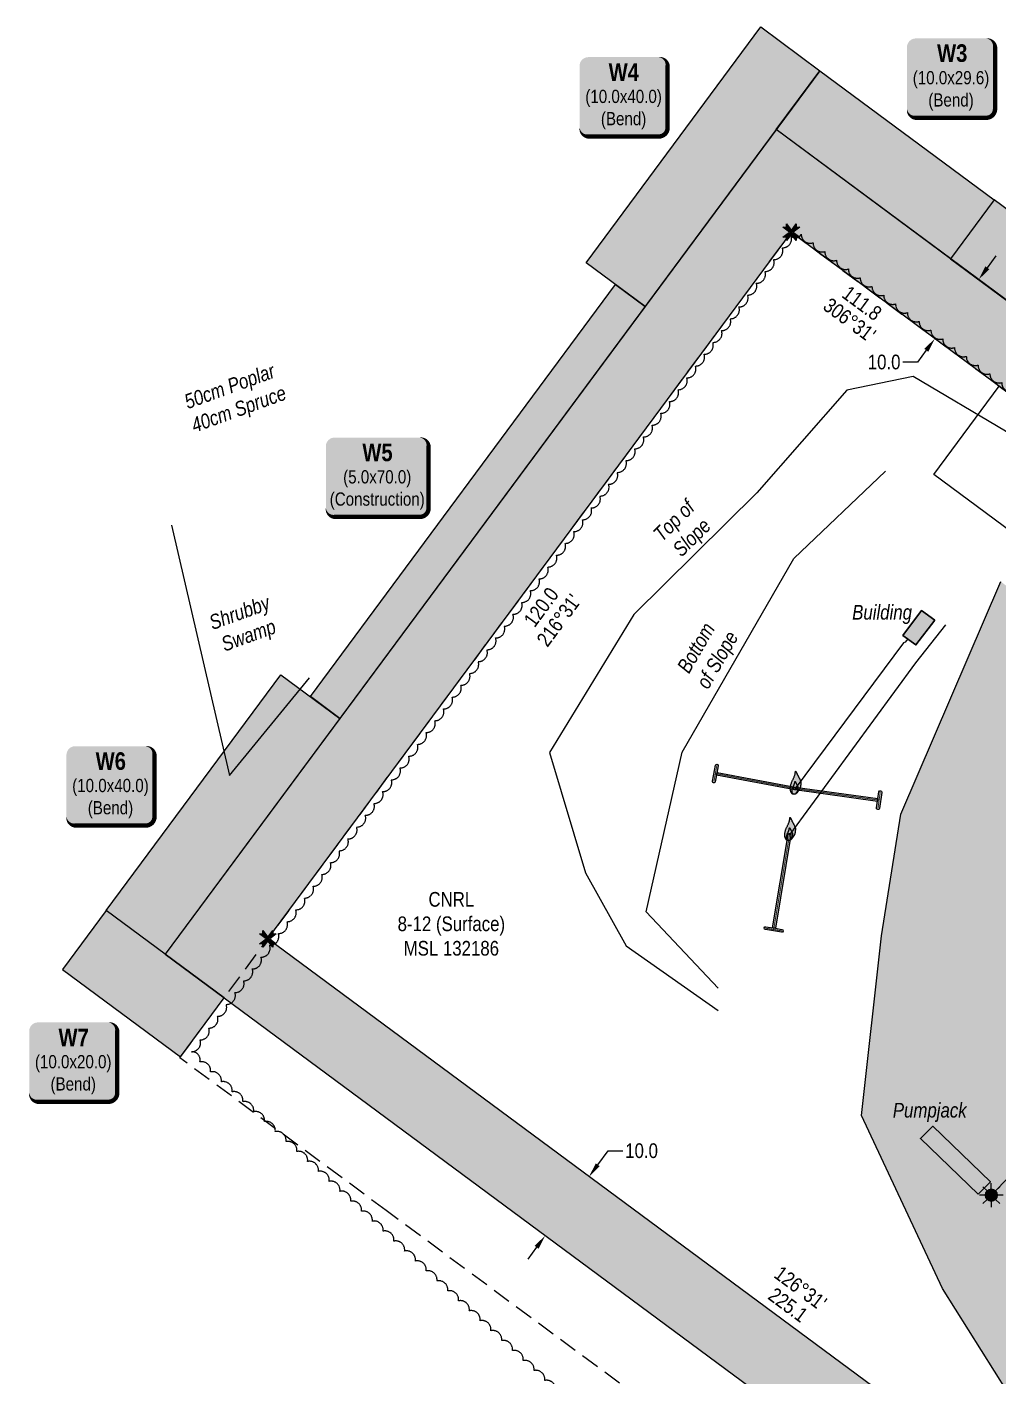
# Model space of a CAD drawing. Extents: x 391873 to 399328, y 6054492 to 6062838.
# Drawn here: x 397729 to 398390, y 6061855 to 6062774 of the extents above; entities that cross this region are included whole.
import ezdxf
from ezdxf.enums import TextEntityAlignment as Align

# ---------------------------------------------------------------- set-up
doc = ezdxf.new("R2010")
doc.units = 0
doc.header["$LTSCALE"] = 5
doc.header["$PDSIZE"] = 0.5
doc.linetypes.add('0', pattern=[1, 1, 0])
doc.linetypes.add('foc-ACCESSROAD', pattern=[3.75, 2.5, -1.25])
doc.layers.get('Defpoints').update_dxf_attribs({"color": 9})
for name, color, linetype, true_color in [('AS-PIPE-AG', 7, 'Continuous', 0x7d00fa), ('AS-STRUCTURE-H', 7, 'Continuous', 0xa8a8a8), ('AS-STRUCTURE-T', 7, 'Continuous', 0x454545), ('P-TEMP-BLUE-H', 7, 'Continuous', 0x99e6ff)]:
    doc.layers.add(name, color=color, linetype=linetype, true_color=true_color)
for name, color, linetype in [('AS-ROADS', 254, 'Continuous'), ('AS-SYMBOL', 7, 'Continuous'), ('C-RW', 13, 'Continuous'), ('C-WS', 13, 'foc-ACCESSROAD'), ('C-WS-S', 8, 'Continuous'), ('L-BD1', 253, 'Continuous'), ('L-MON', 1, 'Continuous'), ('P-PROPOSED', 10, 'Continuous'), ('P-PROPOSED-H', 21, 'Continuous'), ('P-TEMP-BLOCKS', 250, 'Continuous'), ('P-TEMP-BLUE', 146, 'Continuous'), ('P-TXT', 4, 'Continuous'), ('T-BUSH', 110, '0'), ('T-BUSH-T', 110, 'Continuous'), ('T-SLOPE', 48, 'Continuous'), ('WETLAND', 143, 'Continuous'), ('WETLAND-T', 146, 'Continuous')]:
    doc.layers.add(name, color=color, linetype=linetype)
doc.layers.add('AS-STRUCTURE', color=7, linetype='Continuous', lineweight=30, true_color=0x595959)
doc.layers.add('C-WS-T', color=13, linetype='Continuous', lineweight=9)
doc.layers.add('T-TEXT', color=48, linetype='Continuous', lineweight=18)
doc.styles.add('80', font='ARIALN.TTF', dxfattribs={"height": 10})
doc.styles.add('80CG', font='ARIALN.TTF', dxfattribs={"height": 10})
doc.styles.add('80L', font='ARIALN.TTF', dxfattribs={"height": 10})
doc.styles.add('BOLD', font='ARIALNB.TTF')
doc.dimstyles.new('Compass 5 000', dxfattribs={"dimscale": 5, "dimtxt": 9, "dimasz": 2, "dimexe": 0.2, "dimexo": 0.0625, "dimgap": 0.5, "dimtad": 0, "dimtih": 1, "dimtoh": 1, "dimzin": 0, "dimdsep": 46, "dimtxsty": '80CG', "dimcen": 0.1, "dimse1": 1, "dimse2": 1, "dimclrd": 256, "dimclrt": 256, "dimaunit": 1, "dimadec": 4, "dimazin": 0, "dimtfac": 0.06, "dimtofl": 0, "dimtmove": 0, "dimatfit": 1, "dimfxl": 0.2, "dimtolj": 1, "dimtzin": 0, "dimlwd": -1, "dimarcsym": 0})

# ---------------------------------------------------------------- blocks, each defined once
blk = doc.blocks.new('*U40')
at = {"true_color": 0x99e6ff}
h = blk.add_hatch(color=141, dxfattribs=at)
edge = h.paths.add_edge_path()
edge.add_line((-24, -35.61), (24, -35.61))
edge.add_arc((24, -29.61), 6, 270, 360)
edge.add_line((30, -29.61), (30, 12.5))
edge.add_arc((24, 12.5), 6, 0, 90)
edge.add_line((24, 18.5), (-24, 18.5))
edge.add_arc((-24, 12.5), 6, 90, 180)
edge.add_line((-30, 12.5), (-30, -29.61))
edge.add_arc((-24, -29.61), 6, 180, 270)
at = {"color": 250, "flags": 128}
blk.add_lwpolyline([(-24, -35.61, 3, 3, 0), (24, -35.61, 3, 3, 0.414214), (30, -29.61, 3, 3, 0), (30, 12.5, 3, 0, 0.414214), (24, 18.5, 0, 0, 0), (-24, 18.5, 0, 0, 0.414214), (-30, 12.5, 0, 0, 0), (-30, -29.61, 0, 3, 0.414214)], format="xyseb", close=True, dxfattribs=at)
at = {"flags": 128}
blk.add_lwpolyline([(-25.03, -20.16, 0, 7.5, 0), (0, 0, 0, 0, 0)], format="xyseb", dxfattribs=at)
at = {"color": 250}
for tag, p, height, style in [('TEMP_AREA_W1_001', (-9.21, 2.24), 12, 'BOLD'), ('ENTER_TEXT_001', (-30.66, -12.78), 9, '80')]:
    blk.add_attdef(tag, p, '', height=height, dxfattribs=dict(at, style=style))
blk = doc.blocks.new('*U41')
at = {"true_color": 0x99e6ff}
h = blk.add_hatch(color=141, dxfattribs=at)
edge = h.paths.add_edge_path()
edge.add_line((-29, -35.61), (29, -35.61))
edge.add_arc((29, -29.61), 6, 270, 360)
edge.add_line((35, -29.61), (35, 12.5))
edge.add_arc((29, 12.5), 6, 0, 90)
edge.add_line((29, 18.5), (-29, 18.5))
edge.add_arc((-29, 12.5), 6, 90, 180)
edge.add_line((-35, 12.5), (-35, -29.61))
edge.add_arc((-29, -29.61), 6, 180, 270)
at = {"color": 250, "flags": 128}
blk.add_lwpolyline([(-29, -35.61, 3, 3, 0), (29, -35.61, 3, 3, 0.414214), (35, -29.61, 3, 3, 0), (35, 12.5, 3, 0, 0.414214), (29, 18.5, 0, 0, 0), (-29, 18.5, 0, 0, 0.414214), (-35, 12.5, 0, 0, 0), (-35, -29.61, 0, 3, 0.414214)], format="xyseb", close=True, dxfattribs=at)
at = {"flags": 128}
blk.add_lwpolyline([(-25.03, -20.16, 0, 7.5, 0), (0, 0, 0, 0, 0)], format="xyseb", dxfattribs=at)
at = {"color": 250}
for tag, p, height, style in [('TEMP_AREA_W1_001', (-9.21, 2.24), 12, 'BOLD'), ('ENTER_TEXT_001', (-30.66, -12.78), 9, '80')]:
    blk.add_attdef(tag, p, '', height=height, dxfattribs=dict(at, style=style))
blk = doc.blocks.new('*D104')
at = {"layer": 'Defpoints', "color": 0, "transparency": 16777216}
for p in [(398082.99, 6062012.41), (398053.22, 6061972.27), (398081.86, 6061951.02)]:
    blk.add_point(p, dxfattribs=at)
at = {"layer": 'P-TXT', "transparency": 16777216}
for p, q in [((398117.59, 6061999.2), (398124.67, 6062008.75)), ((398124.67, 6062008.75), (398134.67, 6062008.75)), ((398075.91, 6061942.99), (398069.95, 6061934.96))]:
    blk.add_line(p, q, dxfattribs=at)
for points in [[(398116.25, 6062000.19), (398118.93, 6061998.21), (398111.64, 6061991.17)], [(398074.57, 6061943.98), (398077.25, 6061942), (398081.86, 6061951.02)]]:
    blk.add_solid(points, dxfattribs=at)
at = {"layer": 'P-TXT', "transparency": 16777216, "insert": (398147.42, 6062008.75), "char_height": 10, "attachment_point": 5, "style": '80CG'}
blk.add_mtext('\\A1;10.0', dxfattribs=at)
blk = doc.blocks.new('*U108')
h = blk.add_hatch(color=255)
h.dxf.hatch_style = 1
edge = h.paths.add_edge_path()
edge.add_arc((0.2, 1.08), 0.2, -10.6608, 169.3392, ccw=False)
edge.add_line((0.4, 1.04), (0.16, -0.23))
edge.add_line((0.16, -0.23), (-0.01, -1.12))
edge.add_arc((-0.2, -1.08), 0.2, 169.3392, 349.3392, ccw=False)
edge.add_line((-0.4, -1.04), (0.01, 1.12))
h = blk.add_hatch(color=255)
h.dxf.hatch_style = 1
edge = h.paths.add_edge_path()
edge.add_arc((10.86, -2.04), 0.2, -100.6608, 79.3392, ccw=False)
edge.add_line((10.82, -2.24), (0.16, -0.23))
edge.add_line((0.16, -0.23), (0.23, 0.16))
edge.add_line((0.23, 0.16), (10.89, -1.85))
at = {"color": 255}
blk.add_lwpolyline([(0.01, 1.12, -1), (0.4, 1.04), (0.16, -0.23), (-0.01, -1.12, -1), (-0.4, -1.04)], format="xyb", close=True, dxfattribs=at)
at = {"color": 72, "const_width": 0.1, "flags": 128}
for points in [[(0.2, 1.08), (-0.2, -1.08)], [(10.86, -2.04), (0, 0)]]:
    blk.add_lwpolyline(points, dxfattribs=at)
at = {"color": 255, "flags": 128}
blk.add_lwpolyline([(10.89, -1.85, -1), (10.82, -2.24), (0.16, -0.23), (0.23, 0.16)], format="xyb", close=True, dxfattribs=at)
blk = doc.blocks.new('*U109')
h = blk.add_hatch(color=255)
h.dxf.hatch_style = 1
edge = h.paths.add_edge_path()
edge.add_arc((2.16, 12.91), 0.2, -9.5113, 170.4887, ccw=False)
edge.add_line((2.36, 12.88), (0.23, 0.16))
edge.add_line((0.23, 0.16), (-0.16, 0.23))
edge.add_line((-0.16, 0.23), (1.97, 12.94))
h = blk.add_hatch(color=255)
h.dxf.hatch_style = 1
edge = h.paths.add_edge_path()
edge.add_arc((-1.08, 0.18), 0.2, 80.4887, 260.4887, ccw=False)
edge.add_line((-1.05, 0.38), (0.23, 0.16))
edge.add_line((0.23, 0.16), (1.12, 0.02))
edge.add_arc((1.08, -0.18), 0.2, -99.5113, 80.4887, ccw=False)
edge.add_line((1.05, -0.38), (-1.12, -0.02))
at = {"color": 255, "flags": 128}
blk.add_lwpolyline([(1.97, 12.94, -1), (2.36, 12.88), (0.23, 0.16), (-0.16, 0.23)], format="xyb", close=True, dxfattribs=at)
at = {"color": 72, "const_width": 0.1, "flags": 128}
for points in [[(2.16, 12.91), (0, 0)], [(-1.08, 0.18), (1.08, -0.18)]]:
    blk.add_lwpolyline(points, dxfattribs=at)
at = {"color": 255}
blk.add_lwpolyline([(-1.12, -0.02, -1), (-1.05, 0.38), (0.23, 0.16), (1.12, 0.02, -1), (1.05, -0.38)], format="xyb", close=True, dxfattribs=at)
blk = doc.blocks.new('*U107')
h = blk.add_hatch(color=255)
h.dxf.hatch_style = 1
edge = h.paths.add_edge_path()
edge.add_arc((-11.46, 1.58), 0.2, 82.1299, 262.1299, ccw=False)
edge.add_line((-11.43, 1.78), (-0.17, 0.23))
edge.add_line((-0.17, 0.23), (-0.23, -0.17))
edge.add_line((-0.23, -0.17), (-11.48, 1.39))
h = blk.add_hatch(color=255)
h.dxf.hatch_style = 1
edge = h.paths.add_edge_path()
edge.add_arc((-0.15, -1.09), 0.2, 172.1299, 352.1299, ccw=False)
edge.add_line((-0.35, -1.06), (-0.17, 0.23))
edge.add_line((-0.17, 0.23), (-0.05, 1.12))
edge.add_arc((0.15, 1.09), 0.2, -7.8701, 172.1299, ccw=False)
edge.add_line((0.35, 1.06), (0.05, -1.12))
at = {"color": 255, "flags": 128}
blk.add_lwpolyline([(-11.48, 1.39, -1), (-11.43, 1.78), (-0.17, 0.23), (-0.23, -0.17)], format="xyb", close=True, dxfattribs=at)
at = {"color": 72, "const_width": 0.1, "flags": 128}
for points in [[(-11.46, 1.58), (0, 0)], [(-0.15, -1.09), (0.15, 1.09)]]:
    blk.add_lwpolyline(points, dxfattribs=at)
at = {"color": 255}
blk.add_lwpolyline([(0.05, -1.12, -1), (-0.35, -1.06), (-0.17, 0.23), (-0.05, 1.12, -1), (0.35, 1.06)], format="xyb", close=True, dxfattribs=at)
blk = doc.blocks.new('FLARE')
h = blk.add_hatch(color=255)
h.dxf.hatch_style = 1
h.paths.add_polyline_path([(0.16, 2.41, 0.114147), (0.13, 2.43), (0.11, 2.44, 0.261551), (0.01, 2.42), (0, 2.41, 0.131268), (-0.03, 2.37), (-0.04, 2.35, 0.041497), (-0.05, 2.33), (-0.05, 2.29, 0.015174), (-0.05, 2.29), (-0.06, 2.24, 0.004376), (-0.06, 2.24), (-0.07, 2.18), (-0.08, 2.11), (-0.09, 2.05), (-0.1, 1.98), (-0.12, 1.91), (-0.14, 1.83), (-0.17, 1.76), (-0.19, 1.68), (-0.22, 1.61), (-0.26, 1.53), (-0.29, 1.46), (-0.32, 1.39), (-0.36, 1.32), (-0.39, 1.25, 0.000505), (-0.39, 1.25), (-0.43, 1.18, 0.002398), (-0.43, 1.18), (-0.46, 1.1, 0.004177), (-0.46, 1.1), (-0.5, 1.03, 0.005735), (-0.5, 1.03), (-0.53, 0.95, 0.006994), (-0.53, 0.95), (-0.56, 0.87, 0.00791), (-0.57, 0.87), (-0.6, 0.78, 0.008323), (-0.6, 0.78), (-0.63, 0.69, 0.008095), (-0.63, 0.68), (-0.66, 0.59, 0.008067), (-0.66, 0.59), (-0.68, 0.49, 0.008387), (-0.68, 0.49), (-0.7, 0.39, 0.009056), (-0.71, 0.38), (-0.72, 0.28, 0.010123), (-0.72, 0.28), (-0.74, 0.18, 0.011689), (-0.74, 0.18), (-0.75, 0.08, 0.013925), (-0.75, 0.08), (-0.75, -0.02, 0.016488), (-0.75, -0.02), (-0.75, -0.11, 0.017255), (-0.75, -0.12), (-0.74, -0.2, 0.01735), (-0.74, -0.2), (-0.73, -0.28, 0.017311), (-0.73, -0.29), (-0.71, -0.36, 0.01715), (-0.71, -0.36), (-0.69, -0.43, 0.016886), (-0.69, -0.44), (-0.66, -0.5, 0.016546), (-0.66, -0.5), (-0.63, -0.56, 0.016164), (-0.63, -0.56), (-0.6, -0.61, 0.016329), (-0.6, -0.62), (-0.57, -0.66, 0.018828), (-0.57, -0.67), (-0.54, -0.71, 0.022087), (-0.53, -0.71), (-0.5, -0.75, 0.025345), (-0.49, -0.76), (-0.46, -0.78, 0.028234), (-0.45, -0.79), (-0.42, -0.82, 0.030298), (-0.41, -0.82), (-0.37, -0.84, 0.031129), (-0.36, -0.85), (-0.32, -0.86, 0.030544), (-0.31, -0.87), (-0.27, -0.88, 0.028465), (-0.26, -0.88), (-0.22, -0.89, 0.025311), (-0.21, -0.89), (-0.16, -0.89, 0.02283), (-0.15, -0.89), (-0.11, -0.89, 0.021226), (-0.1, -0.89), (-0.05, -0.88, 0.020401), (-0.04, -0.88), (0, -0.87, 0.020299), (0.01, -0.87), (0.05, -0.85, 0.020911), (0.06, -0.85), (0.11, -0.83, 0.022277), (0.11, -0.83), (0.15, -0.81, 0.023712), (0.16, -0.8), (0.2, -0.78, 0.022408), (0.21, -0.78), (0.24, -0.75, 0.01993), (0.25, -0.74), (0.28, -0.72, 0.017146), (0.28, -0.71), (0.31, -0.68, 0.014211), (0.32, -0.68), (0.35, -0.64, 0.011221), (0.35, -0.64), (0.37, -0.61, 0.008212), (0.38, -0.61), (0.4, -0.57, 0.005172), (0.4, -0.57), (0.42, -0.54, 0.002523), (0.43, -0.54), (0.45, -0.5, 0.001671), (0.45, -0.5), (0.47, -0.47, 0.001229), (0.47, -0.47), (0.49, -0.44, 0.00075), (0.49, -0.44), (0.51, -0.41, 0.00026), (0.51, -0.41), (0.54, -0.37), (0.56, -0.34), (0.58, -0.3), (0.61, -0.27), (0.63, -0.23, 0.001311), (0.63, -0.23), (0.66, -0.19, 0.003726), (0.66, -0.19), (0.69, -0.15, 0.006065), (0.69, -0.14), (0.72, -0.1, 0.008452), (0.72, -0.1), (0.74, -0.05, 0.010991), (0.75, -0.05), (0.77, 0, 0.013767), (0.77, 0), (0.79, 0.05, 0.016839), (0.8, 0.05), (0.81, 0.1, 0.019104), (0.82, 0.11), (0.83, 0.15, 0.016987), (0.83, 0.16), (0.84, 0.21, 0.013636), (0.84, 0.21), (0.85, 0.26, 0.010244), (0.85, 0.27), (0.86, 0.31, 0.006846), (0.86, 0.32), (0.86, 0.37, 0.003419), (0.86, 0.37), (0.86, 0.41), (0.87, 0.46), (0.87, 0.5), (0.88, 0.54), (0.88, 0.59), (0.89, 0.63, 0.001278), (0.89, 0.63), (0.89, 0.67, 0.004735), (0.89, 0.67), (0.9, 0.71, 0.008354), (0.9, 0.72), (0.9, 0.76, 0.012059), (0.9, 0.76), (0.9, 0.8, 0.015712), (0.9, 0.81), (0.9, 0.85, 0.018457), (0.9, 0.85), (0.9, 0.89, 0.018102), (0.9, 0.9), (0.89, 0.94, 0.016533), (0.89, 0.95), (0.88, 0.99, 0.014576), (0.88, 0.99), (0.87, 1.03, 0.012435), (0.86, 1.04), (0.85, 1.08, 0.010283), (0.85, 1.09), (0.83, 1.13, 0.00824), (0.83, 1.13), (0.81, 1.18, 0.00638), (0.81, 1.18), (0.78, 1.23, 0.004735), (0.78, 1.23), (0.76, 1.29, 0.003388), (0.75, 1.29), (0.73, 1.34, 0.002345), (0.73, 1.34), (0.7, 1.4, 0.001492), (0.7, 1.4), (0.67, 1.46, 0.000746), (0.67, 1.46), (0.63, 1.51), (0.6, 1.57), (0.57, 1.62), (0.55, 1.68), (0.52, 1.73), (0.49, 1.78), (0.47, 1.83), (0.45, 1.87), (0.42, 1.92), (0.4, 1.97), (0.38, 2.02), (0.35, 2.08, 0.000332), (0.35, 2.08), (0.33, 2.13, 0.001849), (0.33, 2.13), (0.3, 2.19, 0.0038), (0.3, 2.19), (0.27, 2.24, 0.006473), (0.27, 2.24), (0.25, 2.29, 0.010865), (0.24, 2.3), (0.22, 2.34, 0.019524), (0.22, 2.34), (0.19, 2.38, 0.041077), (0.18, 2.39)])
at = {"color": 13, "flags": 128}
for points in [[(0.11, -0.72), (0.07, -0.74), (0.03, -0.76), (-0.02, -0.77), (-0.07, -0.78), (-0.11, -0.79), (-0.16, -0.79), (-0.2, -0.79), (-0.25, -0.78), (-0.29, -0.77), (-0.32, -0.76), (-0.36, -0.74), (-0.4, -0.71), (-0.43, -0.68), (-0.46, -0.65), (-0.49, -0.61), (-0.52, -0.56), (-0.54, -0.51), (-0.57, -0.46), (-0.59, -0.4), (-0.61, -0.33), (-0.63, -0.26), (-0.64, -0.19), (-0.65, -0.11), (-0.65, -0.02), (-0.65, 0.07), (-0.64, 0.17), (-0.63, 0.27), (-0.61, 0.36), (-0.58, 0.46), (-0.56, 0.56), (-0.53, 0.66), (-0.5, 0.75), (-0.47, 0.83), (-0.44, 0.91), (-0.41, 0.99), (-0.37, 1.06), (-0.34, 1.13), (-0.3, 1.2), (-0.27, 1.27), (-0.23, 1.34), (-0.2, 1.42), (-0.16, 1.49), (-0.13, 1.57), (-0.1, 1.65), (-0.07, 1.73), (-0.04, 1.8), (-0.02, 1.88), (0, 1.96), (0.01, 2.03), (0.02, 2.1), (0.03, 2.17), (0.04, 2.22), (0.05, 2.27), (0.05, 2.31), (0.06, 2.34), (0.08, 2.35), (0.09, 2.34), (0.11, 2.32), (0.13, 2.29), (0.16, 2.25), (0.18, 2.2), (0.21, 2.14), (0.24, 2.09), (0.26, 2.03), (0.29, 1.98), (0.31, 1.93), (0.33, 1.88), (0.36, 1.83), (0.38, 1.78), (0.41, 1.73), (0.43, 1.68), (0.46, 1.63), (0.49, 1.58), (0.52, 1.52), (0.55, 1.47), (0.58, 1.41), (0.61, 1.35), (0.64, 1.3), (0.67, 1.24), (0.69, 1.19), (0.72, 1.14), (0.74, 1.09), (0.75, 1.05), (0.77, 1), (0.78, 0.96), (0.79, 0.92), (0.8, 0.88), (0.8, 0.84), (0.8, 0.8), (0.8, 0.76), (0.8, 0.72), (0.79, 0.68), (0.79, 0.64), (0.78, 0.6), (0.78, 0.56), (0.77, 0.51), (0.77, 0.47), (0.76, 0.42), (0.76, 0.37), (0.76, 0.33), (0.75, 0.28), (0.74, 0.23), (0.73, 0.18), (0.72, 0.13), (0.7, 0.09), (0.68, 0.04), (0.66, 0), (0.63, -0.05), (0.61, -0.09), (0.58, -0.13), (0.55, -0.17), (0.53, -0.21), (0.5, -0.25), (0.48, -0.28), (0.45, -0.32), (0.43, -0.35), (0.41, -0.38), (0.39, -0.42), (0.37, -0.45), (0.34, -0.48), (0.32, -0.51), (0.3, -0.55), (0.27, -0.58), (0.24, -0.61), (0.21, -0.64), (0.18, -0.67), (0.15, -0.7)], [(0.02, -0.75), (-0.01, -0.76), (-0.03, -0.77), (-0.05, -0.78), (-0.08, -0.78), (-0.11, -0.79), (-0.13, -0.79), (-0.16, -0.79), (-0.18, -0.78), (-0.2, -0.78), (-0.23, -0.77), (-0.25, -0.76), (-0.26, -0.74), (-0.28, -0.73), (-0.3, -0.71), (-0.32, -0.69), (-0.33, -0.66), (-0.35, -0.63), (-0.36, -0.6), (-0.37, -0.57), (-0.39, -0.53), (-0.4, -0.49), (-0.4, -0.45), (-0.41, -0.41), (-0.41, -0.36), (-0.41, -0.31), (-0.4, -0.25), (-0.39, -0.2), (-0.38, -0.14), (-0.37, -0.09), (-0.36, -0.03), (-0.34, 0.02), (-0.32, 0.07), (-0.31, 0.12), (-0.29, 0.16), (-0.27, 0.21), (-0.25, 0.25), (-0.23, 0.29), (-0.21, 0.33), (-0.19, 0.37), (-0.17, 0.41), (-0.15, 0.45), (-0.14, 0.49), (-0.12, 0.53), (-0.1, 0.58), (-0.08, 0.62), (-0.07, 0.66), (-0.06, 0.71), (-0.05, 0.75), (-0.04, 0.79), (-0.03, 0.83), (-0.03, 0.87), (-0.02, 0.9), (-0.02, 0.93), (-0.01, 0.95), (-0.01, 0.96), (0, 0.97), (0.01, 0.96), (0.02, 0.95), (0.03, 0.94), (0.04, 0.91), (0.06, 0.88), (0.07, 0.86), (0.09, 0.82), (0.1, 0.79), (0.12, 0.76), (0.13, 0.74), (0.14, 0.71), (0.16, 0.68), (0.17, 0.65), (0.18, 0.63), (0.2, 0.6), (0.21, 0.57), (0.23, 0.54), (0.25, 0.51), (0.26, 0.47), (0.28, 0.44), (0.3, 0.41), (0.31, 0.38), (0.33, 0.35), (0.34, 0.32), (0.36, 0.29), (0.37, 0.27), (0.38, 0.24), (0.39, 0.22), (0.39, 0.19), (0.4, 0.17), (0.4, 0.15), (0.41, 0.13), (0.41, 0.1), (0.41, 0.08), (0.4, 0.06), (0.4, 0.04), (0.4, 0.01), (0.39, -0.01), (0.39, -0.03), (0.39, -0.06), (0.39, -0.08), (0.38, -0.11), (0.38, -0.14), (0.38, -0.16), (0.38, -0.19), (0.37, -0.22), (0.37, -0.24), (0.36, -0.27), (0.35, -0.3), (0.34, -0.32), (0.32, -0.35), (0.31, -0.37), (0.3, -0.4), (0.28, -0.42), (0.27, -0.44), (0.25, -0.46), (0.24, -0.48), (0.22, -0.5), (0.21, -0.52), (0.2, -0.54), (0.19, -0.56), (0.17, -0.58), (0.16, -0.6), (0.15, -0.61), (0.14, -0.63), (0.12, -0.65), (0.11, -0.67), (0.09, -0.69), (0.08, -0.7), (0.06, -0.72), (0.04, -0.74)]]:
    blk.add_lwpolyline(points, close=True, dxfattribs=at)
blk = doc.blocks.new('GAS')
h = blk.add_hatch(color=255)
h.dxf.hatch_style = 1
edge = h.paths.add_edge_path()
edge.add_arc((0, 0), 0.9, 0, 360)
for p, q in [((-0.81, 0), (-1.62, 0)), ((-0.57, 0.57), (-1.14, 1.14)), ((0, 0.81), (0, 1.62)), ((0.57, 0.57), (1.14, 1.14)), ((1.62, 0), (0.81, 0)), ((-0.57, -0.57), (-1.14, -1.14)), ((0, -0.81), (0, -1.62)), ((1.14, -1.14), (0.57, -0.57))]:
    blk.add_line(p, q)
blk.add_circle((0, 0), 0.8)
blk = doc.blocks.new('TEMP')
h = blk.add_hatch(color=255)
h.dxf.hatch_style = 1
h.paths.add_polyline_path([(0, 0.25), (-0.67, 1.15), (-0.67, 0.67), (-1.15, 0.67), (-0.25, 0), (-1.15, -0.67), (-0.67, -0.67), (-0.67, -1.15), (0, -0.25), (0.67, -1.15), (0.67, -0.67), (1.15, -0.67), (0.25, 0), (1.15, 0.67), (0.67, 0.67), (0.67, 1.15)])
h.paths.add_polyline_path([(0.57, 0.85), (0.57, 0.57), (0.85, 0.57), (0.08, 0), (0.85, -0.57), (0.57, -0.57), (0.57, -0.85), (0, -0.08), (-0.57, -0.85), (-0.57, -0.57), (-0.85, -0.57), (-0.08, 0), (-0.85, 0.57), (-0.57, 0.57), (-0.57, 0.85), (0, 0.08)], flags=16)
h = blk.add_hatch(color=1)
h.dxf.hatch_style = 1
h.paths.add_polyline_path([(0, 0.08), (-0.57, 0.85), (-0.57, 0.57), (-0.85, 0.57), (-0.08, 0), (-0.85, -0.57), (-0.57, -0.57), (-0.57, -0.85), (0, -0.08), (0.57, -0.85), (0.57, -0.57), (0.85, -0.57), (0.08, 0), (0.85, 0.57), (0.57, 0.57), (0.57, 0.85)])
at = {"color": 1}
for p, q in [((-0.08, 0), (0.08, 0)), ((0, 0.08), (0, -0.08))]:
    blk.add_line(p, q, dxfattribs=at)
at = {"color": 255, "flags": 128}
blk.add_lwpolyline([(-0.25, 0), (-1.15, 0.67), (-0.67, 0.67), (-0.67, 1.15), (0, 0.25), (0.67, 1.15), (0.67, 0.67), (1.15, 0.67), (0.25, 0), (1.15, -0.67), (0.67, -0.67), (0.67, -1.15), (0, -0.25), (-0.67, -1.15), (-0.67, -0.67), (-1.15, -0.67)], close=True, dxfattribs=at)
at = {"color": 1, "flags": 128}
blk.add_lwpolyline([(-0.08, 0), (-0.85, 0.57), (-0.57, 0.57), (-0.57, 0.85), (0, 0.08), (0.57, 0.85), (0.57, 0.57), (0.85, 0.57), (0.08, 0), (0.85, -0.57), (0.57, -0.57), (0.57, -0.85), (0, -0.08), (-0.57, -0.85), (-0.57, -0.57), (-0.85, -0.57)], close=True, dxfattribs=at)
blk = doc.blocks.new('*D119')
at = {"layer": 'Defpoints', "color": 0, "transparency": 16777216}
for p in [(398383.57, 6062597.51), (398347.26, 6062562.23), (398353.84, 6062557.36)]:
    blk.add_point(p, dxfattribs=at)
at = {"layer": 'P-TXT', "transparency": 16777216}
for p, q in [((398382.94, 6062610.42), (398388.9, 6062618.45)), ((398341.31, 6062554.19), (398335.36, 6062546.15)), ((398335.36, 6062546.15), (398325.36, 6062546.15))]:
    blk.add_line(p, q, dxfattribs=at)
for points in [[(398381.6, 6062611.41), (398384.28, 6062609.42), (398376.99, 6062602.38)], [(398339.97, 6062555.18), (398342.65, 6062553.2), (398347.26, 6062562.23)]]:
    blk.add_solid(points, dxfattribs=at)
at = {"layer": 'P-TXT', "transparency": 16777216, "insert": (398312.61, 6062546.15), "char_height": 10, "attachment_point": 5, "style": '80CG'}
blk.add_mtext('\\A1;10.0', dxfattribs=at)

msp = doc.modelspace()

# ---------------------------------------------------------------- hatches: boundary and pattern name
at = {"layer": 'AS-ROADS'}
h = msp.add_hatch(color=256, dxfattribs=at)
h.dxf.hatch_style = 1
h.paths.add_polyline_path([(398418.718, 6061794.834), (398396.743, 6061844.504), (398352.413, 6061915.019), (398297.233, 6062032.889), (398310.843, 6062155.119), (398324.038, 6062238.059), (398392.133, 6062396.549), (398457.393, 6062345.994), (398517.548, 6062294.974), (398500.243, 6062268.644), (398513.298, 6062259.859), (398538.638, 6062296.829), (398571.418, 6062272.989), (398550.478, 6062248.499), (398601.278, 6062188.744), (398636.758, 6062227.069), (398657.078, 6062211.104), (398637.993, 6062183.869), (398666.898, 6062163.384), (398650.468, 6062136.834), (398665.123, 6062127.864), (398692.178, 6062163.949), (398708.713, 6062155.499), (398734.123, 6062183.539), (398787.788, 6062141.164), (398771.238, 6062127.634), (398762.828, 6062099.359), (398732.882, 6062085.719), (398720.251, 6062074.097), (398712.945, 6062021.089), (398748.882, 6061956.127), (398675.928, 6061965.009), (398576.673, 6061899.754), (398488.753, 6061846.624), (398482.928, 6061802.954), (398478.759, 6061735.896), (398447.874, 6061753.99)])
at = {"layer": 'AS-STRUCTURE-H'}
h = msp.add_hatch(color=256, dxfattribs=at)
h.dxf.hatch_style = 1
h.paths.add_polyline_path([(398347.068, 6062370.219), (398337.998, 6062376.889), (398325.363, 6062359.934), (398334.243, 6062353.434)])
h = msp.add_hatch(color=256, dxfattribs=at)
h.dxf.hatch_style = 1
h.paths.add_polyline_path([(398376.608, 6061979.074), (398337.383, 6062017.049), (398345.818, 6062025.514), (398385.008, 6061987.609)])
at = {"layer": 'P-PROPOSED-H'}
h = msp.add_hatch(color=256, dxfattribs=at)
h.dxf.hatch_style = 1
h.paths.add_polyline_path([(398183.706, 6060782.295), (398243.917, 6060737.626), (398797.263, 6061483.509), (397892.901, 6062153.142), (398249.439, 6062634.659), (398698.397, 6062302.229), (398728.17, 6062342.374), (398239.013, 6062704.569), (397822.99, 6062142.716), (398707.232, 6061487.982), (398433.43, 6061118.911), (398438.612, 6061083.952), (398319.539, 6060923.448), (398284.573, 6060918.258)])
at = {"layer": 'P-TEMP-BLUE-H'}
h = msp.add_hatch(color=256, dxfattribs=at)
h.dxf.hatch_style = 1
h.paths.add_polyline_path([(398149.776, 6062584.052), (398109.63, 6062613.823), (398228.598, 6062774.494), (398268.744, 6062744.722)])
h = msp.add_hatch(color=256, dxfattribs=at)
h.dxf.hatch_style = 1
h.paths.add_polyline_path([(398268.744, 6062744.722), (398387.548, 6062656.755), (398357.776, 6062616.609), (398239.002, 6062704.555)])
h = msp.add_hatch(color=256, dxfattribs=at)
h.dxf.hatch_style = 1
h.paths.add_polyline_path([(398357.776, 6062616.609), (398527.841, 6062490.685), (398537.837, 6062545.474), (398387.548, 6062656.755)])
h = msp.add_hatch(color=256, dxfattribs=at)
h.dxf.hatch_style = 1
h.paths.add_polyline_path([(397921.881, 6062318.266), (398129.703, 6062598.937), (398149.776, 6062584.052), (397941.965, 6062303.395)])
h = msp.add_hatch(color=256, dxfattribs=at)
h.dxf.hatch_style = 1
h.paths.add_polyline_path([(397822.99, 6062142.716), (397782.833, 6062172.473), (397901.797, 6062333.138), (397941.965, 6062303.395)])
h = msp.add_hatch(color=256, dxfattribs=at)
h.dxf.hatch_style = 1
h.paths.add_polyline_path([(397863.148, 6062112.959), (397782.833, 6062172.473), (397753.091, 6062132.305), (397833.405, 6062072.791)])

# ---------------------------------------------------------------- linework, layer by layer
at = {"layer": 'AS-PIPE-AG', "flags": 128}
msp.add_lwpolyline([(398354.383, 6062367.099), (398333.973, 6062341.319), (398248.198, 6062224.049)], dxfattribs=at)
at = {"layer": 'AS-PIPE-AG'}
for points in [[(398328.753, 6062357.589, 0), (398327.052, 6062355.409, 1.853), (398325.883, 6062354.839, 0), (398251.943, 6062255.589, 0)], [(398385.638, 6061978.719, 0), (398435.808, 6062029.759, 0), (398418.963, 6062050.769, 0), (398440.458, 6062068.719, 0)]]:
    msp.add_polyline3d(points, dxfattribs=at)
at = {"layer": 'AS-ROADS', "flags": 128}
msp.add_lwpolyline([(398396.743, 6061844.504), (398352.413, 6061915.019), (398297.233, 6062032.889), (398310.843, 6062155.119), (398324.038, 6062238.059), (398392.133, 6062396.549)], dxfattribs=at)
at = {"layer": 'AS-STRUCTURE', "flags": 128}
for points in [[(398347.068, 6062370.219), (398337.998, 6062376.889), (398325.363, 6062359.934), (398334.243, 6062353.434)], [(398376.608, 6061979.074), (398337.383, 6062017.049), (398345.818, 6062025.514), (398385.008, 6061987.609)]]:
    msp.add_lwpolyline(points, close=True, dxfattribs=at)
at = {"layer": 'C-RW'}
msp.add_lwpolyline([(399207.274, 6062540.452), (398912.404, 6062143.746), (398867.79, 6062083.494), (398346.361, 6062469.585), (398390.975, 6062529.837), (398832.671, 6062202.784), (398872.855, 6062173.029), (399167.476, 6062569.976)], dxfattribs=at)
at = {"layer": 'C-WS'}
msp.add_lwpolyline([(397852.998, 6062057.244), (397832.908, 6062072.119), (398249.428, 6062634.644), (398269.518, 6062619.769), (398390.059, 6062530.514), (398912.404, 6062143.746), (398748.771, 6061922.754), (398495.884, 6061581.221), (398328.292, 6061705.314), (397973.539, 6061967.989)], close=True, dxfattribs=at)
at = {"layer": 'P-PROPOSED', "flags": 128}
msp.add_lwpolyline([(398243.917, 6060737.626), (398797.263, 6061483.509), (397892.901, 6062153.142), (398249.439, 6062634.659), (398698.397, 6062302.229), (398728.17, 6062342.374), (398239.013, 6062704.569), (397822.99, 6062142.716), (398707.232, 6061487.982), (398433.43, 6061118.911), (398438.612, 6061083.952), (398319.539, 6060923.448), (398284.573, 6060918.258), (398183.706, 6060782.295)], dxfattribs=at)
at = {"layer": 'P-TEMP-BLUE', "flags": 128}
for points in [[(398149.776, 6062584.052), (398109.63, 6062613.823), (398228.598, 6062774.494), (398268.744, 6062744.722)], [(398268.744, 6062744.722), (398387.548, 6062656.755), (398357.776, 6062616.609), (398239.002, 6062704.555)], [(398357.776, 6062616.609), (398527.841, 6062490.685), (398537.837, 6062545.474), (398387.548, 6062656.755)], [(397921.881, 6062318.266), (398129.703, 6062598.937), (398149.776, 6062584.052), (397941.965, 6062303.395)], [(397822.99, 6062142.716), (397782.833, 6062172.473), (397901.797, 6062333.138), (397941.965, 6062303.395)], [(397863.148, 6062112.959), (397782.833, 6062172.473), (397753.091, 6062132.305), (397833.405, 6062072.791)]]:
    msp.add_lwpolyline(points, close=True, dxfattribs=at)
at = {"layer": 'T-BUSH', "flags": 128}
msp.add_lwpolyline([(398361.591, 6061537.899, 0.5205671), (398371.14, 6061540.855, 0.5205671), (398380.689, 6061543.812, 0.5205671), (398390.238, 6061546.768, 0.5205671), (398399.787, 6061549.725, 0.5205671), (398404.537, 6061553.768, 0.5205671), (398397.194, 6061560.551, 0.5205671), (398389.852, 6061567.335, 0.5205671), (398382.51, 6061574.118, 0.5205671), (398375.167, 6061580.901, 0.5205671), (398367.825, 6061587.685, 0.5205671), (398360.483, 6061594.468, 0.5205671), (398353.141, 6061601.251, 0.5205671), (398345.798, 6061608.034, 0.5205671), (398338.456, 6061614.818, 0.5205671), (398331.114, 6061621.601, 0.5205671), (398323.771, 6061628.384, 0.5205671), (398316.429, 6061635.168, 0.5205671), (398309.087, 6061641.951, 0.5205671), (398301.744, 6061648.734, 0.5205671), (398294.402, 6061655.517, 0.5205671), (398287.06, 6061662.301, 0.5205671), (398279.717, 6061669.084, 0.5205671), (398272.375, 6061675.867, 0.5205671), (398265.033, 6061682.651, 0.5205671), (398257.69, 6061689.434, 0.5205671), (398250.348, 6061696.217, 0.5205671), (398243.006, 6061703.001, 0.5205671), (398235.663, 6061709.784, 0.5205671), (398228.321, 6061716.567, 0.5205671), (398220.979, 6061723.35, 0.5205671), (398213.636, 6061730.134, 0.5205671), (398206.294, 6061736.917, 0.5205671), (398198.952, 6061743.7, 0.5205671), (398191.609, 6061750.484, 0.5205671), (398184.267, 6061757.267, 0.5205671), (398176.925, 6061764.05, 0.5205671), (398169.583, 6061770.833, 0.5205671), (398162.24, 6061777.617, 0.5205671), (398154.898, 6061784.4, 0.5205671), (398147.556, 6061791.183, 0.5205671), (398140.213, 6061797.967, 0.5205671), (398132.871, 6061804.75, 0.5205671), (398125.529, 6061811.533, 0.5205671), (398118.186, 6061818.316, 0.5205671), (398110.844, 6061825.1, 0.5205671), (398103.502, 6061831.883, 0.5205671), (398096.159, 6061838.666, 0.5205671), (398088.817, 6061845.45, 0.5205671), (398081.475, 6061852.233, 0.5205671), (398074.132, 6061859.016, 0.5205671), (398066.79, 6061865.799, 0.5205671), (398059.448, 6061872.583, 0.5205671), (398052.105, 6061879.366, 0.5205671), (398044.763, 6061886.149, 0.5205671), (398037.421, 6061892.933, 0.5205671), (398030.078, 6061899.716, 0.5205671), (398022.736, 6061906.499, 0.5205671), (398015.394, 6061913.283, 0.5205671), (398008.051, 6061920.066, 0.5205671), (398000.709, 6061926.849, 0.5205671), (397993.367, 6061933.632, 0.5205671), (397986.025, 6061940.416, 0.5205671), (397978.682, 6061947.199, 0.5205671), (397971.34, 6061953.982, 0.5205671), (397963.998, 6061960.766, 0.5205671), (397956.655, 6061967.549, 0.5205671), (397949.313, 6061974.332, 0.5205671), (397941.971, 6061981.115, 0.5205671), (397934.628, 6061987.899, 0.5205671), (397927.286, 6061994.682, 0.5205671), (397919.944, 6062001.465, 0.5205671), (397912.601, 6062008.249, 0.5205671), (397905.259, 6062015.032, 0.5205671), (397897.917, 6062021.815, 0.5205671), (397890.574, 6062028.598, 0.5205671), (397883.232, 6062035.382, 0.5205671), (397875.89, 6062042.165, 0.5205671), (397868.547, 6062048.948, 0.5205671), (397861.205, 6062055.732, 0.5205671), (397853.863, 6062062.515, 0.5205671), (397846.52, 6062069.298, 0.5205671), (397840.842, 6062076.241, 0.5205671), (397846.761, 6062084.297, 0.5205671), (397852.679, 6062092.352, 0.5205671), (397858.598, 6062100.408, 0.5205671), (397864.517, 6062108.463, 0.5205671), (397870.436, 6062116.519, 0.5205671), (397876.354, 6062124.574, 0.5205671), (397882.273, 6062132.63, 0.5205671), (397888.192, 6062140.686, 0.5205671), (397894.11, 6062148.741, 0.5205671), (397900.029, 6062156.797, 0.5205671), (397905.948, 6062164.852, 0.5205671), (397911.866, 6062172.908, 0.5205671), (397917.785, 6062180.963, 0.5205671), (397923.704, 6062189.019, 0.5205671), (397929.622, 6062197.074, 0.5205671), (397935.541, 6062205.13, 0.5205671), (397941.46, 6062213.185, 0.5205671), (397947.378, 6062221.241, 0.5205671), (397953.297, 6062229.297, 0.5205671), (397959.216, 6062237.352, 0.5205671), (397965.134, 6062245.408, 0.5205671), (397971.053, 6062253.463, 0.5205671), (397976.972, 6062261.519, 0.5205671), (397982.89, 6062269.574, 0.5205671), (397988.809, 6062277.63, 0.5205671), (397994.728, 6062285.685, 0.5205671), (398000.647, 6062293.741, 0.5205671), (398006.565, 6062301.797, 0.5205671), (398012.484, 6062309.852, 0.5205671), (398018.403, 6062317.908, 0.5205671), (398024.321, 6062325.963, 0.5205671), (398030.24, 6062334.019, 0.5205671), (398036.159, 6062342.074, 0.5205671), (398042.077, 6062350.13, 0.5205671), (398047.996, 6062358.185, 0.5205671), (398053.915, 6062366.241, 0.5205671), (398059.833, 6062374.296, 0.5205671), (398065.752, 6062382.352, 0.5205671), (398071.671, 6062390.408, 0.5205671), (398077.589, 6062398.463, 0.5205671), (398083.508, 6062406.519, 0.5205671), (398089.427, 6062414.574, 0.5205671), (398095.345, 6062422.63, 0.5205671), (398101.264, 6062430.685, 0.5205671), (398107.183, 6062438.741, 0.5205671), (398113.101, 6062446.796, 0.5205671), (398119.02, 6062454.852, 0.5205671), (398124.939, 6062462.908, 0.5205671), (398130.858, 6062470.963, 0.5205671), (398136.776, 6062479.019, 0.5205671), (398142.695, 6062487.074, 0.5205671), (398148.614, 6062495.13, 0.5205671), (398154.532, 6062503.185, 0.5205671), (398160.451, 6062511.241, 0.5205671), (398166.37, 6062519.296, 0.5205671), (398172.288, 6062527.352, 0.5205671), (398178.207, 6062535.408, 0.5205671), (398184.126, 6062543.463, 0.5205671), (398190.044, 6062551.519, 0.5205671), (398195.963, 6062559.574, 0.5205671), (398201.882, 6062567.63, 0.5205671), (398207.8, 6062575.685, 0.5205671), (398213.719, 6062583.741, 0.5205671), (398219.638, 6062591.796, 0.5205671), (398225.556, 6062599.852, 0.5205671), (398231.475, 6062607.907, 0.5205671), (398237.394, 6062615.963, 0.5205671), (398243.312, 6062624.019, 0.5205671), (398249.231, 6062632.074, 0.5205671), (398256.166, 6062633.395, 0.5205671), (398264.197, 6062627.444, 0.5205671), (398272.228, 6062621.492, 0.5205671), (398280.259, 6062615.54, 0.5205671), (398288.291, 6062609.589, 0.5205671), (398296.322, 6062603.637, 0.5205671), (398304.353, 6062597.686, 0.5205671), (398312.385, 6062591.734, 0.5205671), (398320.416, 6062585.783, 0.5205671), (398328.447, 6062579.831, 0.5205671), (398336.479, 6062573.88, 0.5205671), (398344.51, 6062567.928, 0.5205671), (398352.541, 6062561.977, 0.5205671), (398360.573, 6062556.025, 0.5205671), (398368.604, 6062550.074, 0.5205671), (398376.635, 6062544.122, 0.5205671), (398384.666, 6062538.17, 0.5205671), (398392.698, 6062532.219, 0.5205671), (398400.729, 6062526.267, 0.5205671), (398408.76, 6062520.316, 0.5205671), (398416.792, 6062514.364, 0.5205671), (398424.823, 6062508.413, 0.5205671), (398432.854, 6062502.461, 0.5205671), (398440.886, 6062496.51, 0.5205671), (398448.917, 6062490.558, 0.5205671), (398456.948, 6062484.607, 0.5205671), (398464.98, 6062478.655, 0.5205671), (398473.011, 6062472.704, 0.5205671), (398481.042, 6062466.752, 0.5205671), (398489.073, 6062460.8, 0.5205671), (398497.105, 6062454.849, 0.5205671), (398505.136, 6062448.897, 0.5205671), (398513.167, 6062442.946, 0.5205671), (398521.199, 6062436.994, 0.5205671), (398529.246, 6062431.065, 0.5205671), (398537.606, 6062425.586, 0.5205671), (398545.967, 6062420.107, 0.5205671), (398554.328, 6062414.628, 0.5205671), (398562.689, 6062409.149, 0.5205671), (398570.658, 6062403.14, 0.5205671), (398578.358, 6062396.766, 0.5205671), (398586.059, 6062390.391, 0.5205671), (398593.759, 6062384.017, 0.5205671), (398601.459, 6062377.643, 0.5205671), (398609.159, 6062371.269, 0.5205671), (398616.859, 6062364.895, 0.5205671), (398624.559, 6062358.52, 0.5205671), (398632.259, 6062352.146, 0.5205671), (398639.96, 6062345.772, 0.5205671), (398647.66, 6062339.398, 0.5205671), (398655.36, 6062333.023, 0.5205671), (398663.456, 6062327.256, 0.5205671), (398672.392, 6062322.777, 0.5205671), (398681.328, 6062318.297, 0.5205671), (398690.264, 6062313.817, 0.5205671), (398699.201, 6062309.337, 0.5205671), (398708.137, 6062304.857, 0.5205671), (398717.073, 6062300.378, 0.5205671), (398726.009, 6062295.898, 0.5205671), (398734.945, 6062291.418, 0.5205671), (398743.881, 6062286.938, 0.5205671), (398752.817, 6062282.459, 0.5205671), (398761.753, 6062277.979, 0.5205671), (398770.689, 6062273.499, 0.5205671), (398779.626, 6062269.019, 0.5205671), (398788.562, 6062264.539, 0.5205671), (398797.498, 6062260.06, 0.5205671), (398806.434, 6062255.58, 0.5205671), (398815.37, 6062251.1, 0.5205671), (398824.306, 6062246.62, 0.5205671), (398833.242, 6062242.14, 0.5205671), (398842.178, 6062237.661, 0.5205671), (398851.115, 6062233.181, 0.5205671), (398860.051, 6062228.701, 0.5205671), (398868.987, 6062224.221, 0.5205671), (398877.923, 6062219.741, 0.5205671), (398886.859, 6062215.262, 0.5205671), (398895.795, 6062210.782, 0.5205671), (398904.731, 6062206.302, 0.5205671), (398913.667, 6062201.822, 0.5205671), (398922.603, 6062197.342, 0.5205671), (398931.54, 6062192.863, 0.5205671), (398940.476, 6062188.383, 0.5205671), (398949.412, 6062183.903, 0.5205671), (398957.173, 6062189.772, 0.5205671), (398964.877, 6062196.141, 0.5205671), (398972.581, 6062202.51, 0.5205671), (398980.286, 6062208.879, 0.5205671), (398987.99, 6062215.249, 0.5205671), (398995.694, 6062221.618, 0.5205671), (399005.647, 6062229.846, 0.5205671)], format="xyb", dxfattribs=at)
at = {"layer": 'T-SLOPE', "flags": 128}
for points in [[(398517.068, 6062411.609), (398395.253, 6062499.009), (398332.428, 6062536.319), (398287.118, 6062527.114), (398225.878, 6062456.964), (398142.058, 6062374.189), (398084.773, 6062280.189), (398109.138, 6062198.159), (398136.843, 6062148.364), (398199.663, 6062104.439)], [(398199.568, 6062119.579), (398150.443, 6062171.454), (398175.098, 6062280.269), (398251.213, 6062412.234), (398313.508, 6062471.724)]]:
    msp.add_lwpolyline(points, dxfattribs=at)
at = {"layer": 'WETLAND', "flags": 128}
msp.add_lwpolyline([(397827.198, 6062434.944), (397866.783, 6062264.394), (397921.198, 6062330.934)], dxfattribs=at)

# ---------------------------------------------------------------- block references
at = {"layer": 'AS-SYMBOL', "xscale": 4.998066850000019, "yscale": 4.998066850000019, "zscale": 4.998066850000019}
for name, p in [('*U108', (398197.678, 6062265.804)), ('FLARE', (398251.943, 6062255.589)), ('*U107', (398309.203, 6062247.674)), ('FLARE', (398248.198, 6062224.049)), ('*U109', (398237.388, 6062159.529))]:
    msp.add_blockref(name, p, dxfattribs=at)
at = {"layer": 'C-WS-S', "xscale": 4.998066850000019, "yscale": 4.998066850000019, "zscale": 4.998066850000019}
msp.add_blockref('GAS', (398385.623, 6061978.514), dxfattribs=at)
at = {"layer": 'L-MON', "xscale": 4.998066850000019, "yscale": 4.998066850000019, "zscale": 4.998066850000019}
for p in [(398249.428, 6062634.644), (397892.89, 6062153.127)]:
    msp.add_blockref('TEMP', p, dxfattribs=at)
at = {"layer": 'P-TEMP-BLOCKS'}
ref = msp.add_blockref('*U40', (398358.176, 6062748.209), dxfattribs=dict(at, xscale=0.9996060000000041, yscale=0.9996060000000041, zscale=0.9996060000000041))
ref.add_attrib('TEMP_AREA_W1_001', 'W3', (398348.684, 6062750.719), dxfattribs={"layer": '0', "color": 250, "height": 11.9953, "style": 'BOLD'})
ref.add_attrib('ENTER_TEXT_001', '(10.0x29.6)', (398332.113, 6062735.437), dxfattribs={"layer": '0', "color": 250, "height": 8.99645, "style": '80'})
ref.add_attrib('ENTER_TEXT_002', '(Bend)', (398342.717, 6062720.29), dxfattribs={"layer": '0', "color": 250, "height": 8.9965, "style": '80'})
ref = msp.add_blockref('*U40', (398135.162, 6062735.465), dxfattribs=dict(at, xscale=0.9996060000000041, yscale=0.9996060000000041, zscale=0.9996060000000041))
ref.add_attrib('TEMP_AREA_W1_001', 'W4', (398124.995, 6062737.709), dxfattribs={"layer": '0', "color": 250, "height": 11.9953, "style": 'BOLD'})
ref.add_attrib('ENTER_TEXT_001', '(10.0x40.0)', (398109.099, 6062722.693), dxfattribs={"layer": '0', "color": 250, "height": 8.99645, "style": '80'})
ref.add_attrib('ENTER_TEXT_002', '(Bend)', (398119.703, 6062707.546), dxfattribs={"layer": '0', "color": 250, "height": 8.9965, "style": '80'})
ref = msp.add_blockref('*U41', (397967.367, 6062476.251), dxfattribs=dict(at, xscale=0.9996060000000041, yscale=0.9996060000000041, zscale=0.9996060000000041))
ref.add_attrib('TEMP_AREA_W1_001', 'W5', (397957.25, 6062478.617), dxfattribs={"layer": '0', "color": 250, "height": 11.9953, "style": 'BOLD'})
ref.add_attrib('ENTER_TEXT_001', '(5.0x70.0)', (397944.17, 6062463.479), dxfattribs={"layer": '0', "color": 250, "height": 8.9965, "style": '80'})
ref.add_attrib('ENTER_TEXT_002', '(Construction)', (397935.014, 6062448.325), dxfattribs={"layer": '0', "color": 250, "height": 8.99645, "style": '80'})
ref = msp.add_blockref('*U40', (397785.682, 6062265.939), dxfattribs=dict(at, xscale=0.9996060000000041, yscale=0.9996060000000041, zscale=0.9996060000000041))
ref.add_attrib('TEMP_AREA_W1_001', 'W6', (397775.597, 6062268.285), dxfattribs={"layer": '0', "color": 250, "height": 11.9953, "style": 'BOLD'})
ref.add_attrib('ENTER_TEXT_001', '(10.0x40.0)', (397759.619, 6062253.167), dxfattribs={"layer": '0', "color": 250, "height": 8.99645, "style": '80'})
ref.add_attrib('ENTER_TEXT_002', '(Bend)', (397770.224, 6062238.02), dxfattribs={"layer": '0', "color": 250, "height": 8.9965, "style": '80'})
ref = msp.add_blockref('*U40', (397760.313, 6062077.732), dxfattribs=dict(at, xscale=0.9996060000000041, yscale=0.9996060000000041, zscale=0.9996060000000041))
ref.add_attrib('TEMP_AREA_W1_001', 'W7', (397750.293, 6062079.995), dxfattribs={"layer": '0', "color": 250, "height": 11.9953, "style": 'BOLD'})
ref.add_attrib('ENTER_TEXT_001', '(10.0x20.0)', (397734.25, 6062064.96), dxfattribs={"layer": '0', "color": 250, "height": 8.99645, "style": '80'})
ref.add_attrib('ENTER_TEXT_002', '(Bend)', (397744.854, 6062049.812), dxfattribs={"layer": '0', "color": 250, "height": 8.9965, "style": '80'})

# ---------------------------------------------------------------- texts
at = {"layer": 'AS-STRUCTURE-T', "char_height": 9.99613, "attachment_point": 1, "style": '80L'}
for s, insert in [('{\\fArial Narrow|b0|i1|c0|p34;Building}', (398290.867, 6062380.691)), ('{\\fArial Narrow|b0|i1|c0|p34;Pumpjack}', (398318.547, 6062041.404))]:
    msp.add_mtext_dynamic_manual_height_columns(s, width=38.67435, gutter_width=50, heights=[0], dxfattribs=dict(at, insert=insert))
at = {"layer": 'C-WS-T', "insert": (398017.858, 6062163.341), "char_height": 9.99606, "attachment_point": 5, "style": '80CG'}
msp.add_mtext('\\A1;CNRL\\P8-12 (Surface)\\PMSL 132186', dxfattribs=at)
at = {"layer": 'L-BD1', "style": '80L'}
for s, rotation, p in [('111.8', 323.482, (398297.582, 6062586.31)), ("306°31'", 323.482, (398289.106, 6062574.862)), ('120.0', 53.482, (398079.023, 6062379.206)), ("216°31'", 53.482, (398091.073, 6062370.283)), ("126°31'", 323.482, (398255.704, 6061915.199)), ('225.1', 323.482, (398247.228, 6061903.751))]:
    msp.add_text(s, height=9.9961, rotation=rotation, dxfattribs=at).set_placement(p, align=Align.MIDDLE)
at = {"layer": 'T-BUSH-T', "insert": (397833.558, 6062522.948), "char_height": 9.99613, "attachment_point": 1, "rotation": 20, "style": '80L'}
msp.add_mtext_dynamic_manual_height_columns('\\pi1.4131;{\\fArial Narrow|b0|i1|c0|p34;50cm Poplar\\P\\pi0.32551;40cm Spruce}', width=67.3101, gutter_width=50, heights=[0], dxfattribs=at)
at = {"layer": 'T-TEXT', "char_height": 9.99613, "attachment_point": 1, "style": '80L'}
for s, insert, rotation in [('\\pi23.312;{\\fArial Narrow|b0|i1|c0|p34;Top of\\P\\pi25.484;Slope}', (398137.737, 6062413.951), 44.640606), ('\\pi21.782;{\\fArial Narrow|b0|i1|c0|p34;Bottom \\P\\pi18.989;of Slope}', (398160.155, 6062319.465), 60.024438)]:
    msp.add_mtext_dynamic_manual_height_columns(s, width=79.15673, gutter_width=50, heights=[0], dxfattribs=dict(at, insert=insert, rotation=rotation))
at = {"layer": 'WETLAND-T', "insert": (397851.368, 6062372.781), "char_height": 9.99613, "attachment_point": 1, "rotation": 20, "style": '80L'}
msp.add_mtext_dynamic_manual_height_columns('\\pi0.46409;{\\fArial Narrow|b0|i1|c0|p34;Shrubby\\P\\pi3.1711;Swamp}', width=43.46289, gutter_width=50, heights=[0], dxfattribs=at)

# ---------------------------------------------------------------- dimensions: what is measured, and where the dimension line sits
at = {"layer": 'P-TXT'}
for base, p1, p2, angle, picture, middle in [((398347.262, 6062562.226), (398383.571, 6062597.509), (398353.84, 6062557.356), 233.48201, '*D119', (398312.608, 6062546.153)), ((398081.864, 6061951.022), (398082.989, 6062012.412), (398053.217, 6061972.266), 233.43962, '*D104', (398147.424, 6062008.745))]:
    dim = msp.add_linear_dim(base=base, p1=p1, p2=p2, angle=angle, text='10.0', dimstyle='Compass 5 000', dxfattribs=at)
    dim.commit()
    dim.dimension.update_dxf_attribs({"geometry": picture, "text_midpoint": middle, "dimtype": 161})

doc.saveas('drawing.dxf')
